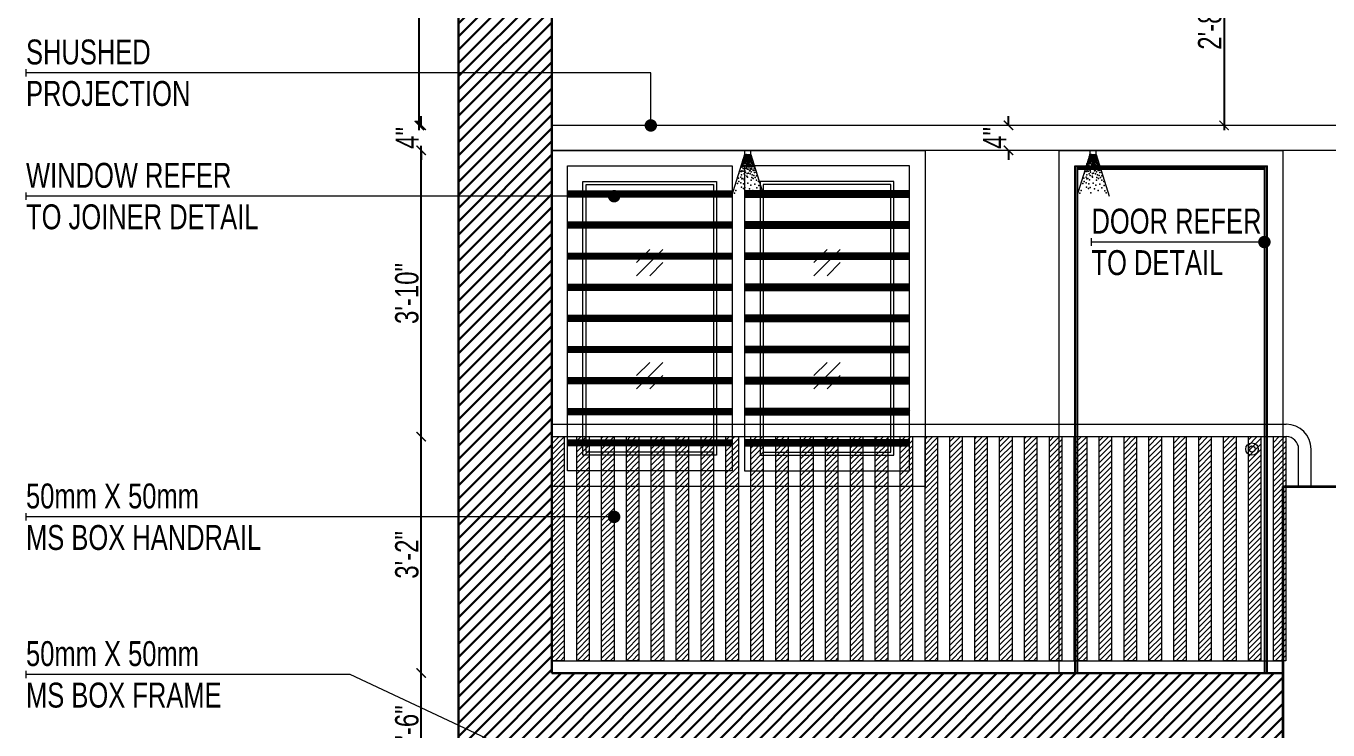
# Model space of a CAD drawing. Header units: inches. Extents: x 3365147 to 3374664, y 1380917 to 1384908.
# Drawn here: x 3370446.6 to 3370655.9, y 1381921.4 to 1382034.5 of the extents above; entities that cross this region are included whole.
import ezdxf

# ---------------------------------------------------------------- set-up
doc = ezdxf.new("R2010")
doc.units = ezdxf.units.IN
doc.header["$LTSCALE"] = 18
doc.header["$MEASUREMENT"] = 0
doc.header["$PDSIZE"] = -1
doc.linetypes.add('CONTINOUS', pattern=[0])
doc.linetypes.add('HIDDEN', pattern=[0.375, 0.25, -0.125])
for name, color, linetype, lineweight in [('DOORS-00_BC', 30, 'Continuous', 18), ('DOORS-SHUTTER_BC', 40, 'Continuous', 9), ('DOORS-THIN_BC', 252, 'Continuous', 5), ('ELECTRICAL-CEILING-POINTS-00_BC', 230, 'Continuous', 20), ('ELECTRICAL-CEILING-POINTS-01_BC', 146, 'Continuous', 9), ('ELECTRICAL-CEILING-POINTS-02_BC', 231, 'Continuous', 5), ('ELEVATION-02_BC', 5, 'Continuous', 35), ('ELEVATION-03_BC', 7, 'Continuous', 30), ('GLASS-00_BC', 140, 'Continuous', 18), ('GRILL-00_BC', 150, 'CONTINOUS', 18), ('GRILL-HATCH_BC', 252, 'CONTINOUS', 5), ('LEVEL-00 DIM_BC', 3, 'Continuous', 9), ('STEPS-HANDRAIL-00_BC', 3, 'Continuous', 18), ('SUNSHADE_BC', 1, 'HIDDEN', 20), ('TEXT-02 _BC', 3, 'CONTINOUS', 18), ('TEXT-02_ARROW_BC', 4, 'Continuous', 13), ('WINDOWS-00_BC', 30, 'Continuous', 18), ('WINDOWS-SHUTTER_BC', 40, 'Continuous', 9)]:
    doc.layers.add(name, color=color, linetype=linetype, lineweight=lineweight)
doc.styles.add('BC_ROOM _DIM', font='swisscl.ttf')
doc.styles.add('DIM_BC', font='swisscl.ttf')
doc.styles.add('WD Room text', font='swisscl.ttf')
doc.dimstyles.new('BC-RD1', dxfattribs={"dimtxt": 5, "dimasz": 2, "dimexe": 4.5, "dimexo": 0, "dimgap": 0.5, "dimtad": 1, "dimzin": 3, "dimdsep": 46, "dimlunit": 4, "dimtxsty": 'BC_ROOM _DIM', "dimblk": 'ARCHTICK', "dimcen": 0, "dimdle": 1, "dimse1": 1, "dimse2": 1, "dimclrd": 252, "dimclre": 4, "dimclrt": 256, "dimadec": 0, "dimazin": 0, "dimtfac": 0.5, "dimtix": 1, "dimtofl": 0, "dimtmove": 2, "dimatfit": 3, "dimfxl": 0, "dimfrac": 1, "dimtolj": 1, "dimtzin": 1, "dimarcsym": 0})
doc.dimstyles.new('DIM_BC', dxfattribs={"dimtxt": 4, "dimasz": 2, "dimexe": 4.5, "dimexo": 0, "dimgap": 1, "dimtad": 1, "dimdec": 4, "dimzin": 3, "dimdsep": 46, "dimlunit": 4, "dimtxsty": 'DIM_BC', "dimblk": 'ARCHTICK', "dimcen": 0.0625, "dimdle": 0.25, "dimse1": 1, "dimse2": 1, "dimclrd": 7, "dimclre": 4, "dimclrt": 256, "dimadec": 0, "dimazin": 0, "dimtfac": 0.5, "dimtdec": 4, "dimtix": 1, "dimtofl": 0, "dimtmove": 2, "dimatfit": 2, "dimfxl": 0, "dimfrac": 1, "dimtolj": 1, "dimtzin": 1, "dimlwd": -1, "dimarcsym": 0})
pattern_1 = [(45, (0, 0), (-0.44194173824, 0.44194173824), [])]
pattern_2 = [(315, (-2183.76069, 734.24764), (0.0883883476483, 0.0883883476483), [])]
pattern_3 = [(315, (-2183.76069, 739.24764), (0.0883883476483, 0.0883883476483), [])]
pattern_4 = [(315, (-2183.76069, 744.24764), (0.0883883476483, 0.0883883476483), [])]
pattern_5 = [(315, (-2183.76069, 749.24764), (0.0883883476483, 0.0883883476483), [])]
pattern_6 = [(315, (-2183.76069, 754.24764), (0.0883883476483, 0.0883883476483), [])]
pattern_7 = [(315, (-2183.76069, 759.24764), (0.0883883476483, 0.0883883476483), [])]
pattern_8 = [(315, (-2183.76069, 764.24764), (0.0883883476483, 0.0883883476483), [])]
pattern_9 = [(315, (-2183.76069, 769.24764), (0.0883883476483, 0.0883883476483), [])]
pattern_10 = [(315, (-2183.76069, 774.24764), (0.0883883476483, 0.0883883476483), [])]

# ---------------------------------------------------------------- blocks, each defined once
blk = doc.blocks.new('EC-MIRCHI LIGHT ELEVATION_BC')
for p, q in [((-2, -1.33), (-2, 0)), ((-2, 0), (2, 0)), ((2, 0), (2, -1.33)), ((2, -1.33), (-2, -1.33))]:
    blk.add_line(p, q)
at = {"layer": 'ELECTRICAL-CEILING-POINTS-01_BC'}
for p in [(-3.42, -3.86), (-3.34, -3.71), (-3.01, -3.19), (-2.91, -3.75), (-2.8, -3.03), (-2.68, -3.86), (-2.55, -2.83), (-2.51, -2.47), (-2.48, -4.1), (-2.44, -2.11), (-2.37, -2.02), (-2.27, -2.72), (-2.27, -3.52), (-2.26, -2.17), (-2.21, -1.72), (-2.21, -2.42), (-2.21, -3.08), (-2.19, -1.97), (-2.17, -1.63), (-2.17, -4), (-2.15, -1.88), (-2.15, -3.46), (-2.12, -1.92), (-2.12, -2.47), (-2.08, -1.81), (-2.03, -1.65), (-1.99, -1.43), (-1.99, -1.52), (-1.96, -1.7), (-1.95, -1.44), (-1.93, -2.31), (-1.92, -1.7), (-1.87, -2.6), (-1.81, -2.04), (-1.76, -1.41), (-1.74, -1.59), (-1.72, -2.17), (-1.66, -1.44), (-1.66, -3.73), (-1.65, -1.54), (-1.58, -1.74), (-1.56, -2.74), (-1.53, -1.61), (-1.53, -2.99), (-1.53, -3.08), (-1.51, -1.41), (-1.51, -1.45), (-1.51, -2.11), (-1.49, -1.7), (-1.49, -2.58), (-1.47, -1.68), (-1.46, -2.98), (-1.46, -3.19), (-1.44, -1.52), (-1.44, -1.7), (-1.44, -1.74), (-1.44, -1.86), (-1.42, -1.83), (-1.4, -1.41), (-1.4, -1.63), (-1.4, -2.71), (-1.33, -2.18), (-1.33, -3.66), (-1.31, -1.43), (-1.31, -1.7), (-1.31, -3.62), (-1.26, -2.47), (-1.24, -1.97), (-1.22, -1.41), (-1.22, -1.56), (-1.1, -1.56), (-1.08, -1.45), (-1.08, -1.59), (-1.06, -1.97), (-1.04, -1.52), (-1.04, -1.77), (-1.01, -1.97), (-0.99, -4.06), (-0.95, -1.47), (-0.92, -3.41), (-0.88, -1.41), (-0.86, -1.63), (-0.86, -1.72), (-0.86, -1.91), (-0.83, -1.41), (-0.81, -1.95), (-0.79, -1.56), (-0.79, -2.22), (-0.79, -3.12), (-0.79, -4.06), (-0.77, -1.45), (-0.74, -1.86), (-0.72, -1.41), (-0.72, -2.45), (-0.65, -1.5), (-0.63, -1.5), (-0.63, -2.71), (-0.63, -3.73), (-0.59, -1.71), (-0.59, -2.72), (-0.58, -1.63), (-0.58, -3.17), (-0.56, -3.91), (-0.54, -1.45), (-0.52, -1.97), (-0.47, -1.45), (-0.45, -1.63), (-0.45, -1.68), (-0.45, -2.56), (-0.43, -1.5), (-0.43, -2.38), (-0.38, -1.41), (-0.38, -2.65), (-0.38, -3.12), (-0.34, -1.59), (-0.34, -1.79), (-0.29, -1.5), (-0.27, -1.45), (-0.25, -1.63), (-0.25, -1.9), (-0.23, -2.13), (-0.22, -1.7), (-0.2, -1.74), (-0.18, -2.11), (-0.15, -3.66), (-0.13, -1.7), (-0.11, -1.43), (-0.11, -1.56), (-0.05, -2.38), (-0.04, -1.63), (-0.04, -1.88), (-0.02, -1.45), (0, -1.83), (0.02, -2.78), (0.03, -3.1), (0.05, -3.14), (0.07, -1.59), (0.09, -3.39), (0.12, -1.54), (0.12, -1.68), (0.12, -2.49), (0.16, -1.45), (0.16, -1.63), (0.16, -2.65), (0.16, -3.66), (0.16, -3.99), (0.18, -2.2), (0.21, -1.52), (0.21, -2.11), (0.25, -1.61), (0.25, -3.48), (0.34, -1.63), (0.36, -2.31), (0.39, -1.99), (0.39, -2.96), (0.41, -1.41), (0.41, -1.56), (0.41, -1.7), (0.43, -1.84), (0.43, -2.38), (0.43, -3.32), (0.46, -1.45), (0.49, -2.11), (0.55, -1.65), (0.55, -2.47), (0.56, -3.59), (0.59, -1.41), (0.59, -1.72), (0.61, -1.52), (0.66, -1.47), (0.7, -1.52), (0.77, -1.41), (0.77, -1.54), (0.77, -1.83), (0.77, -1.92), (0.77, -2.11), (0.79, -3.19), (0.82, -1.41), (0.84, -1.63), (0.84, -1.9), (0.84, -3.66), (0.91, -2.47), (0.95, -1.52), (0.95, -1.54), (0.95, -1.99), (0.97, -3.52), (1, -1.68), (1.03, -2.31), (1.03, -2.45), (1.03, -3.12), (1.04, -2.2), (1.07, -1.38), (1.07, -3.03), (1.09, -2.58), (1.11, -1.52), (1.13, -1.65), (1.13, -3.46), (1.18, -2.29), (1.2, -1.47), (1.22, -1.56), (1.25, -1.41), (1.3, -1.84), (1.31, -1.5), (1.34, -1.45), (1.34, -1.74), (1.36, -1.95), (1.36, -2.4), (1.37, -2.11), (1.38, -2.53), (1.38, -3.75), (1.47, -1.41), (1.47, -1.59), (1.47, -2.17), (1.5, -1.77), (1.5, -1.88), (1.52, -1.41), (1.54, -2.74), (1.56, -1.41), (1.57, -2.31), (1.59, -2.13), (1.59, -3.39), (1.61, -1.47), (1.63, -1.65), (1.65, -1.52), (1.68, -2.71), (1.72, -1.99), (1.78, -3.19), (1.81, -1.43), (1.86, -1.7), (1.86, -2.58), (1.9, -1.56), (1.9, -2.69), (1.9, -3.12), (1.91, -2.38), (1.91, -3.32), (1.91, -3.99), (1.93, -1.36), (1.93, -1.97), (1.95, -1.65), (1.95, -2.33), (1.98, -2.45), (1.98, -3.32), (2.02, -4.18), (2.13, -2.49), (2.2, -1.99), (2.22, -3.12), (2.26, -3.48), (2.31, -3.79), (2.33, -3.08), (2.35, -2.13), (2.38, -3.12), (2.42, -4.14), (2.54, -2.4), (2.69, -2.96), (2.74, -2.65), (2.78, -3.64), (3.12, -3.21), (3.12, -3.99), (3.26, -3.66), (3.28, -3.96), (-5.64, -8.24), (-5.51, -7.02), (-4.46, -6.35), (-4.38, -7.11), (-4.16, -5.75), (-4.13, -5.15), (-3.93, -8.08), (-3.69, -6.35), (-3.64, -4.27), (-3.42, -6.49), (-3.28, -4.8), (-3.25, -4.54), (-3.09, -4.52), (-3.05, -5.24), (-2.88, -7.83), (-2.74, -4.26), (-2.74, -6.01), (-2.55, -4.93), (-2.34, -5.75), (-2.24, -6.91), (-2.07, -5.21), (-1.8, -4.53), (-1.73, -4.8), (-1.6, -6.35), (-1.58, -5.9), (-1.58, -7.51), (-1.53, -4.5), (-1.33, -5.27), (-1.22, -5.09), (-1.22, -5.27), (-1.06, -6.55), (-0.92, -5.07), (-0.92, -5.34), (-0.74, -4.45), (-0.58, -4.72), (-0.52, -5.27), (-0.43, -7.34), (-0.25, -6.08), (-0.18, -5.14), (0.09, -6.08), (0.14, -4.39), (0.18, -4.63), (0.22, -5.21), (0.36, -7.41), (0.55, -8.31), (0.7, -5.54), (0.7, -5.88), (0.75, -5.72), (1.03, -4.47), (1.04, -4.95), (1.31, -4.23), (1.52, -6.98), (1.71, -5.14), (1.84, -5.81), (1.84, -6.49), (1.88, -8.1), (1.98, -5.07), (2.31, -4.33), (2.33, -5.02), (2.38, -7.5), (2.58, -5.07), (2.72, -5.88), (2.81, -4.39), (2.87, -6.68), (2.99, -5.88), (3.19, -4.81), (3.33, -4.47), (3.39, -5.34), (3.73, -6.62), (3.85, -4.29), (3.93, -4.67), (3.93, -5.27), (3.93, -7.83), (4, -6.82), (4.1, -4.84), (4.2, -6.69), (4.3, -5.36), (4.88, -6.76), (5.69, -7.43), (-7.13, -11.33), (-6.93, -10.05), (-5.78, -12.07), (-5.71, -9.58), (-4.83, -8.71), (-4.5, -10.86), (-3.57, -9.01), (-2.53, -8.69), (-2.2, -9.58), (-1.93, -11.2), (-1.06, -12.34), (-0.05, -10.59), (0.22, -8.57), (1.78, -11.94), (2.24, -9.5), (2.72, -10.79), (2.79, -12.28), (3.19, -9.04), (3.87, -9.11), (4.07, -11.8), (4.41, -8.58), (4.47, -10.46), (5.62, -9.99), (5.89, -8.91), (6.5, -10.66), (-8.48, -13.69), (-7.6, -13.02), (-3.35, -12.95), (1.44, -13.62), (7.64, -12.88), (8.52, -13.76)]:
    blk.add_point(p, dxfattribs=at)
at = {"layer": 'ELECTRICAL-CEILING-POINTS-02_BC'}
for p, q in [((-2, -1.33), (-10.35, -14.7)), ((2, -1.33), (10.35, -14.7))]:
    blk.add_line(p, q, dxfattribs=at)
blk = doc.blocks.new('ARCHTICK')
at = {"color": 0, "const_width": 0.15}
blk.add_lwpolyline([(-0.5, -0.5), (0.5, 0.5)], dxfattribs=at)
blk = doc.blocks.new('*D1821')
at = {"layer": 'Defpoints', "color": 0, "transparency": 16777216}
for p in [(3370510.08, 1381930.55), (3370583.98, 1381930.55), (3370516.08, 1381912.55)]:
    blk.add_point(p, dxfattribs=at)
at = {"layer": 'LEVEL-00 DIM_BC', "color": 252, "lineweight": -2, "transparency": 16777216}
blk.add_line((3370510.08, 1381911.8), (3370510.08, 1381931.3), dxfattribs=at)
at = {"layer": 'LEVEL-00 DIM_BC', "color": 252, "lineweight": -2, "transparency": 16777216, "xscale": 1.5, "yscale": 1.5, "zscale": 1.5}
for p, rotation in [((3370510.08, 1381930.55), 90), ((3370510.08, 1381912.55), 270)]:
    blk.add_blockref('ARCHTICK', p, dxfattribs=dict(at, rotation=rotation))
at = {"layer": 'LEVEL-00 DIM_BC', "transparency": 16777216, "insert": (3370507.79, 1381921.55), "char_height": 3.75, "attachment_point": 5, "rotation": 90, "style": 'BC_ROOM _DIM'}
blk.add_mtext('\\A1;1\'-6"', dxfattribs=at)
blk = doc.blocks.new('_ArchTick')
at = {"color": 0, "linetype": 'ByBlock', "const_width": 0.15}
blk.add_lwpolyline([(-0.5, -0.5), (0.5, 0.5)], dxfattribs=at)
blk = doc.blocks.new('*D1822')
at = {"layer": 'Defpoints', "color": 0, "transparency": 16777216}
for p in [(3370510.08, 1381968.55), (3370596.08, 1381968.55), (3370583.98, 1381930.55)]:
    blk.add_point(p, dxfattribs=at)
at = {"layer": 'LEVEL-00 DIM_BC', "color": 252, "lineweight": -2, "transparency": 16777216}
blk.add_line((3370510.08, 1381929.8), (3370510.08, 1381969.3), dxfattribs=at)
at = {"layer": 'LEVEL-00 DIM_BC', "color": 252, "lineweight": -2, "transparency": 16777216, "xscale": 1.5, "yscale": 1.5, "zscale": 1.5}
for p, rotation in [((3370510.08, 1381968.55), 90), ((3370510.08, 1381930.55), 270)]:
    blk.add_blockref('ARCHTICK', p, dxfattribs=dict(at, rotation=rotation))
at = {"layer": 'LEVEL-00 DIM_BC', "transparency": 16777216, "insert": (3370507.79, 1381949.55), "char_height": 3.75, "attachment_point": 5, "rotation": 90, "style": 'BC_ROOM _DIM'}
blk.add_mtext('\\A1;3\'-2"', dxfattribs=at)
blk = doc.blocks.new('*D1823')
at = {"layer": 'Defpoints', "color": 0, "transparency": 16777216}
for p in [(3370510.08, 1382014.55), (3370599.32, 1382014.55), (3370596.08, 1381968.55)]:
    blk.add_point(p, dxfattribs=at)
at = {"layer": 'LEVEL-00 DIM_BC', "color": 252, "lineweight": -2, "transparency": 16777216}
blk.add_line((3370510.08, 1381967.8), (3370510.08, 1382015.3), dxfattribs=at)
at = {"layer": 'LEVEL-00 DIM_BC', "color": 252, "lineweight": -2, "transparency": 16777216, "xscale": 1.5, "yscale": 1.5, "zscale": 1.5}
for p, rotation in [((3370510.08, 1382014.55), 90), ((3370510.08, 1381968.55), 270)]:
    blk.add_blockref('ARCHTICK', p, dxfattribs=dict(at, rotation=rotation))
at = {"layer": 'LEVEL-00 DIM_BC', "transparency": 16777216, "insert": (3370507.79, 1381991.55), "char_height": 3.75, "attachment_point": 5, "rotation": 90, "style": 'BC_ROOM _DIM'}
blk.add_mtext('\\A1;3\'-10"', dxfattribs=at)
blk = doc.blocks.new('*D1824')
at = {"layer": 'Defpoints', "color": 0, "transparency": 16777216}
for p in [(3370510.08, 1382018.55), (3370602.55, 1382018.55), (3370599.32, 1382014.55)]:
    blk.add_point(p, dxfattribs=at)
at = {"layer": 'LEVEL-00 DIM_BC', "color": 252, "lineweight": -2, "transparency": 16777216}
for p, q in [((3370510.08, 1382018.55), (3370510.08, 1382020.05)), ((3370510.08, 1382014.55), (3370510.08, 1382013.05))]:
    blk.add_line(p, q, dxfattribs=at)
at = {"layer": 'LEVEL-00 DIM_BC', "color": 252, "lineweight": -2, "transparency": 16777216, "xscale": 1.5, "yscale": 1.5, "zscale": 1.5}
for p, rotation in [((3370510.08, 1382018.55), 270), ((3370510.08, 1382014.55), 90)]:
    blk.add_blockref('ARCHTICK', p, dxfattribs=dict(at, rotation=rotation))
at = {"layer": 'LEVEL-00 DIM_BC', "transparency": 16777216, "insert": (3370507.83, 1382016.55), "char_height": 3.75, "attachment_point": 5, "rotation": 90, "style": 'BC_ROOM _DIM'}
blk.add_mtext('\\A1;4"', dxfattribs=at)
blk = doc.blocks.new('*D1825')
at = {"layer": 'Defpoints', "color": 0, "transparency": 16777216}
for p in [(3370509.78, 1382068.55), (3370593.2, 1382068.55), (3370602.55, 1382018.55)]:
    blk.add_point(p, dxfattribs=at)
at = {"layer": 'LEVEL-00 DIM_BC', "color": 252, "lineweight": -2, "transparency": 16777216}
blk.add_line((3370509.78, 1382017.8), (3370509.78, 1382069.3), dxfattribs=at)
at = {"layer": 'LEVEL-00 DIM_BC', "color": 252, "lineweight": -2, "transparency": 16777216, "xscale": 1.5, "yscale": 1.5, "zscale": 1.5}
for p, rotation in [((3370509.78, 1382068.55), 90), ((3370509.78, 1382018.55), 270)]:
    blk.add_blockref('ARCHTICK', p, dxfattribs=dict(at, rotation=rotation))
at = {"layer": 'LEVEL-00 DIM_BC', "transparency": 16777216, "insert": (3370507.53, 1382043.55), "char_height": 3.75, "attachment_point": 5, "rotation": 90, "style": 'BC_ROOM _DIM'}
blk.add_mtext('\\A1;4\'-2"', dxfattribs=at)
blk = doc.blocks.new('*D1831')
at = {"layer": 'Defpoints', "color": 0, "transparency": 16777216}
for p in [(3370648.09, 1382050.55), (3370639.17, 1382018.55), (3370648.09, 1382018.55)]:
    blk.add_point(p, dxfattribs=at)
at = {"layer": 'LEVEL-00 DIM_BC', "color": 252, "lineweight": -2, "transparency": 16777216}
blk.add_line((3370639.17, 1382051.3), (3370639.17, 1382017.8), dxfattribs=at)
at = {"layer": 'LEVEL-00 DIM_BC', "color": 252, "lineweight": -2, "transparency": 16777216, "xscale": 1.5, "yscale": 1.5, "zscale": 1.5}
for p, rotation in [((3370639.17, 1382050.55), 90), ((3370639.17, 1382018.55), 270)]:
    blk.add_blockref('ARCHTICK', p, dxfattribs=dict(at, rotation=rotation))
at = {"layer": 'LEVEL-00 DIM_BC', "transparency": 16777216, "insert": (3370636.88, 1382034.55), "char_height": 3.75, "attachment_point": 5, "rotation": 90, "style": 'BC_ROOM _DIM'}
blk.add_mtext('\\A1;2\'-8"', dxfattribs=at)
blk = doc.blocks.new('*D1834')
at = {"layer": 'Defpoints', "color": 0, "transparency": 16777216}
for p in [(3370610.08, 1382018.55), (3370604.51, 1382014.55), (3370610.08, 1382014.55)]:
    blk.add_point(p, dxfattribs=at)
at = {"layer": 'LEVEL-00 DIM_BC', "color": 252, "lineweight": -2, "transparency": 16777216}
for p, q in [((3370604.51, 1382018.55), (3370604.51, 1382020.05)), ((3370604.51, 1382014.55), (3370604.51, 1382013.05))]:
    blk.add_line(p, q, dxfattribs=at)
at = {"layer": 'LEVEL-00 DIM_BC', "color": 252, "lineweight": -2, "transparency": 16777216, "xscale": 1.5, "yscale": 1.5, "zscale": 1.5}
for p, rotation in [((3370604.51, 1382018.55), 270), ((3370604.51, 1382014.55), 90)]:
    blk.add_blockref('ARCHTICK', p, dxfattribs=dict(at, rotation=rotation))
at = {"layer": 'LEVEL-00 DIM_BC', "transparency": 16777216, "insert": (3370602.26, 1382016.55), "char_height": 3.75, "attachment_point": 5, "rotation": 90, "style": 'BC_ROOM _DIM'}
blk.add_mtext('\\A1;4"', dxfattribs=at)

msp = doc.modelspace()

# ---------------------------------------------------------------- hatches: boundary and pattern name
at = {"layer": 'ELEVATION-03_BC', "true_color": 0x5e67af, "transparency": 33554687}
h = msp.add_hatch(dxfattribs=at)
h.set_pattern_fill('ANSI31', color=165, scale=12)
h.set_pattern_definition([(45, (0, 0), (-1.0606601718, 1.0606601718), [])])
h.paths.add_polyline_path([(3370648.64792, 1381930.55187), (3370531.08347, 1381930.55187), (3370531.08347, 1381960.55187), (3370531.08347, 1381960.55187), (3370531.08347, 1382014.55187), (3370531.08347, 1382104.55187), (3370516.08347, 1382104.55187), (3370516.08347, 1382056.55187), (3370516.08347, 1382056.55187), (3370516.08347, 1381912.55187), (3370648.64792, 1381912.55187)])
at = {"layer": 'GRILL-HATCH_BC', "transparency": 33554687}
h = msp.add_hatch(dxfattribs=at)
h.set_pattern_fill('ANSI31', color=256, angle=-90)
h.set_pattern_definition(pattern_10)
h.paths.add_polyline_path([(3370533.58347, 1382008.05187), (3370533.58347, 1382007.05187), (3370560.08347, 1382007.05187), (3370560.08347, 1382008.05187)])
h = msp.add_hatch(dxfattribs=at)
h.set_pattern_fill('ANSI31', color=256, angle=-90)
h.set_pattern_definition(pattern_10)
h.paths.add_polyline_path([(3370588.58347, 1382008.05187), (3370588.58347, 1382007.05187), (3370562.08347, 1382007.05187), (3370562.08347, 1382008.05187)])
h = msp.add_hatch(dxfattribs=at)
h.set_pattern_fill('ANSI31', color=256, angle=-90)
h.set_pattern_definition(pattern_9)
h.paths.add_polyline_path([(3370533.58347, 1382003.05187), (3370533.58347, 1382002.05187), (3370560.08347, 1382002.05187), (3370560.08347, 1382003.05187)])
h = msp.add_hatch(dxfattribs=at)
h.set_pattern_fill('ANSI31', color=256, angle=-90)
h.set_pattern_definition(pattern_9)
h.paths.add_polyline_path([(3370588.58347, 1382003.05187), (3370588.58347, 1382002.05187), (3370562.08347, 1382002.05187), (3370562.08347, 1382003.05187)])
h = msp.add_hatch(dxfattribs=at)
h.set_pattern_fill('ANSI31', color=256, angle=-90)
h.set_pattern_definition(pattern_8)
h.paths.add_polyline_path([(3370533.58347, 1381998.05187), (3370533.58347, 1381997.05187), (3370560.08347, 1381997.05187), (3370560.08347, 1381998.05187)])
h = msp.add_hatch(dxfattribs=at)
h.set_pattern_fill('ANSI31', color=256, angle=-90)
h.set_pattern_definition(pattern_8)
h.paths.add_polyline_path([(3370588.58347, 1381998.05187), (3370588.58347, 1381997.05187), (3370562.08347, 1381997.05187), (3370562.08347, 1381998.05187)])
h = msp.add_hatch(dxfattribs=at)
h.set_pattern_fill('ANSI31', color=256, angle=-90)
h.set_pattern_definition(pattern_7)
h.paths.add_polyline_path([(3370533.58347, 1381993.05187), (3370533.58347, 1381992.05187), (3370560.08347, 1381992.05187), (3370560.08347, 1381993.05187)])
h = msp.add_hatch(dxfattribs=at)
h.set_pattern_fill('ANSI31', color=256, angle=-90)
h.set_pattern_definition(pattern_7)
h.paths.add_polyline_path([(3370588.58347, 1381993.05187), (3370588.58347, 1381992.05187), (3370562.08347, 1381992.05187), (3370562.08347, 1381993.05187)])
h = msp.add_hatch(dxfattribs=at)
h.set_pattern_fill('ANSI31', color=256, angle=-90)
h.set_pattern_definition(pattern_6)
h.paths.add_polyline_path([(3370533.58347, 1381988.05187), (3370533.58347, 1381987.05187), (3370560.08347, 1381987.05187), (3370560.08347, 1381988.05187)])
h = msp.add_hatch(dxfattribs=at)
h.set_pattern_fill('ANSI31', color=256, angle=-90)
h.set_pattern_definition(pattern_6)
h.paths.add_polyline_path([(3370588.58347, 1381988.05187), (3370588.58347, 1381987.05187), (3370562.08347, 1381987.05187), (3370562.08347, 1381988.05187)])
h = msp.add_hatch(dxfattribs=at)
h.set_pattern_fill('ANSI31', color=256, angle=-90)
h.set_pattern_definition(pattern_5)
h.paths.add_polyline_path([(3370533.58347, 1381983.05187), (3370533.58347, 1381982.05187), (3370560.08347, 1381982.05187), (3370560.08347, 1381983.05187)])
h = msp.add_hatch(dxfattribs=at)
h.set_pattern_fill('ANSI31', color=256, angle=-90)
h.set_pattern_definition(pattern_5)
h.paths.add_polyline_path([(3370588.58347, 1381983.05187), (3370588.58347, 1381982.05187), (3370562.08347, 1381982.05187), (3370562.08347, 1381983.05187)])
h = msp.add_hatch(dxfattribs=at)
h.set_pattern_fill('ANSI31', color=256, angle=-90)
h.set_pattern_definition(pattern_4)
h.paths.add_polyline_path([(3370533.58347, 1381978.05187), (3370533.58347, 1381977.05187), (3370560.08347, 1381977.05187), (3370560.08347, 1381978.05187)])
h = msp.add_hatch(dxfattribs=at)
h.set_pattern_fill('ANSI31', color=256, angle=-90)
h.set_pattern_definition(pattern_4)
h.paths.add_polyline_path([(3370588.58347, 1381978.05187), (3370588.58347, 1381977.05187), (3370562.08347, 1381977.05187), (3370562.08347, 1381978.05187)])
h = msp.add_hatch(dxfattribs=at)
h.set_pattern_fill('ANSI31', color=256, angle=-90)
h.set_pattern_definition(pattern_3)
h.paths.add_polyline_path([(3370533.58347, 1381973.05187), (3370533.58347, 1381972.05187), (3370560.08347, 1381972.05187), (3370560.08347, 1381973.05187)])
h = msp.add_hatch(dxfattribs=at)
h.set_pattern_fill('ANSI31', color=256, angle=-90)
h.set_pattern_definition(pattern_3)
h.paths.add_polyline_path([(3370588.58347, 1381973.05187), (3370588.58347, 1381972.05187), (3370562.08347, 1381972.05187), (3370562.08347, 1381973.05187)])
h = msp.add_hatch(dxfattribs=at)
h.set_pattern_fill('ANSI31', color=256, angle=-90)
h.set_pattern_definition(pattern_2)
h.paths.add_polyline_path([(3370533.58347, 1381968.05187), (3370533.58347, 1381967.05187), (3370560.08347, 1381967.05187), (3370560.08347, 1381968.05187)])
h = msp.add_hatch(dxfattribs=at)
h.set_pattern_fill('ANSI31', color=256, angle=-90)
h.set_pattern_definition(pattern_2)
h.paths.add_polyline_path([(3370588.58347, 1381968.05187), (3370588.58347, 1381967.05187), (3370562.08347, 1381967.05187), (3370562.08347, 1381968.05187)])
at = {"layer": 'STEPS-HANDRAIL-00_BC'}
h = msp.add_hatch(dxfattribs=at)
h.set_pattern_fill('ANSI31', color=256, scale=5)
h.set_pattern_definition(pattern_1)
h.paths.add_polyline_path([(3370533.08347, 1381968.55187), (3370531.08347, 1381968.55187), (3370531.08347, 1381932.55187), (3370533.08347, 1381932.55187)])
h = msp.add_hatch(dxfattribs=at)
h.set_pattern_fill('ANSI31', color=256, scale=5)
h.set_pattern_definition(pattern_1)
h.paths.add_polyline_path([(3370537.08347, 1381968.55187), (3370535.08347, 1381968.55187), (3370535.08347, 1381932.55187), (3370537.08347, 1381932.55187)])
h = msp.add_hatch(dxfattribs=at)
h.set_pattern_fill('ANSI31', color=256, scale=5)
h.set_pattern_definition(pattern_1)
h.paths.add_polyline_path([(3370541.08347, 1381968.55187), (3370539.08347, 1381968.55187), (3370539.08347, 1381932.55187), (3370541.08347, 1381932.55187)])
h = msp.add_hatch(dxfattribs=at)
h.set_pattern_fill('ANSI31', color=256, scale=5)
h.set_pattern_definition(pattern_1)
h.paths.add_polyline_path([(3370545.08347, 1381968.55187), (3370543.08347, 1381968.55187), (3370543.08347, 1381932.55187), (3370545.08347, 1381932.55187)])
h = msp.add_hatch(dxfattribs=at)
h.set_pattern_fill('ANSI31', color=256, scale=5)
h.set_pattern_definition(pattern_1)
h.paths.add_polyline_path([(3370549.08347, 1381968.55187), (3370547.08347, 1381968.55187), (3370547.08347, 1381932.55187), (3370549.08347, 1381932.55187)])
h = msp.add_hatch(dxfattribs=at)
h.set_pattern_fill('ANSI31', color=256, scale=5)
h.set_pattern_definition(pattern_1)
h.paths.add_polyline_path([(3370553.08347, 1381968.55187), (3370551.08347, 1381968.55187), (3370551.08347, 1381932.55187), (3370553.08347, 1381932.55187)])
h = msp.add_hatch(dxfattribs=at)
h.set_pattern_fill('ANSI31', color=256, scale=5)
h.set_pattern_definition(pattern_1)
h.paths.add_polyline_path([(3370557.08347, 1381968.55187), (3370555.08347, 1381968.55187), (3370555.08347, 1381932.55187), (3370557.08347, 1381932.55187)])
h = msp.add_hatch(dxfattribs=at)
h.set_pattern_fill('ANSI31', color=256, scale=5)
h.set_pattern_definition(pattern_1)
h.paths.add_polyline_path([(3370561.08347, 1381968.55187), (3370559.08347, 1381968.55187), (3370559.08347, 1381932.55187), (3370561.08347, 1381932.55187)])
h = msp.add_hatch(dxfattribs=at)
h.set_pattern_fill('ANSI31', color=256, scale=5)
h.set_pattern_definition(pattern_1)
h.paths.add_polyline_path([(3370565.08347, 1381968.55187), (3370563.08347, 1381968.55187), (3370563.08347, 1381932.55187), (3370565.08347, 1381932.55187)])
h = msp.add_hatch(dxfattribs=at)
h.set_pattern_fill('ANSI31', color=256, scale=5)
h.set_pattern_definition(pattern_1)
h.paths.add_polyline_path([(3370569.08347, 1381968.55187), (3370567.08347, 1381968.55187), (3370567.08347, 1381932.55187), (3370569.08347, 1381932.55187)])
h = msp.add_hatch(dxfattribs=at)
h.set_pattern_fill('ANSI31', color=256, scale=5)
h.set_pattern_definition(pattern_1)
h.paths.add_polyline_path([(3370573.08347, 1381968.55187), (3370571.08347, 1381968.55187), (3370571.08347, 1381932.55187), (3370573.08347, 1381932.55187)])
h = msp.add_hatch(dxfattribs=at)
h.set_pattern_fill('ANSI31', color=256, scale=5)
h.set_pattern_definition(pattern_1)
h.paths.add_polyline_path([(3370577.08347, 1381968.55187), (3370575.08347, 1381968.55187), (3370575.08347, 1381932.55187), (3370577.08347, 1381932.55187)])
h = msp.add_hatch(dxfattribs=at)
h.set_pattern_fill('ANSI31', color=256, scale=5)
h.set_pattern_definition(pattern_1)
h.paths.add_polyline_path([(3370581.08347, 1381968.55187), (3370579.08347, 1381968.55187), (3370579.08347, 1381932.55187), (3370581.08347, 1381932.55187)])
h = msp.add_hatch(dxfattribs=at)
h.set_pattern_fill('ANSI31', color=256, scale=5)
h.set_pattern_definition(pattern_1)
h.paths.add_polyline_path([(3370585.08347, 1381968.55187), (3370583.08347, 1381968.55187), (3370583.08347, 1381932.55187), (3370585.08347, 1381932.55187)])
h = msp.add_hatch(dxfattribs=at)
h.set_pattern_fill('ANSI31', color=256, scale=5)
h.set_pattern_definition(pattern_1)
h.paths.add_polyline_path([(3370589.08347, 1381968.55187), (3370587.08347, 1381968.55187), (3370587.08347, 1381932.55187), (3370589.08347, 1381932.55187)])
h = msp.add_hatch(dxfattribs=at)
h.set_pattern_fill('ANSI31', color=256, scale=5)
h.set_pattern_definition(pattern_1)
h.paths.add_polyline_path([(3370593.08347, 1381968.55187), (3370591.08347, 1381968.55187), (3370591.08347, 1381932.55187), (3370593.08347, 1381932.55187)])
h = msp.add_hatch(dxfattribs=at)
h.set_pattern_fill('ANSI31', color=256, scale=5)
h.set_pattern_definition(pattern_1)
h.paths.add_polyline_path([(3370597.08347, 1381968.55187), (3370595.08347, 1381968.55187), (3370595.08347, 1381932.55187), (3370597.08347, 1381932.55187)])
h = msp.add_hatch(dxfattribs=at)
h.set_pattern_fill('ANSI31', color=256, scale=5)
h.set_pattern_definition(pattern_1)
h.paths.add_polyline_path([(3370601.08347, 1381968.55187), (3370599.08347, 1381968.55187), (3370599.08347, 1381932.55187), (3370601.08347, 1381932.55187)])
h = msp.add_hatch(dxfattribs=at)
h.set_pattern_fill('ANSI31', color=256, scale=5)
h.set_pattern_definition(pattern_1)
h.paths.add_polyline_path([(3370605.08347, 1381968.55187), (3370603.08347, 1381968.55187), (3370603.08347, 1381932.55187), (3370605.08347, 1381932.55187)])
h = msp.add_hatch(dxfattribs=at)
h.set_pattern_fill('ANSI31', color=256, scale=5)
h.set_pattern_definition(pattern_1)
h.paths.add_polyline_path([(3370609.08347, 1381968.55187), (3370607.08347, 1381968.55187), (3370607.08347, 1381932.55187), (3370609.08347, 1381932.55187)])
h = msp.add_hatch(dxfattribs=at)
h.set_pattern_fill('ANSI31', color=256, scale=5)
h.set_pattern_definition(pattern_1)
h.paths.add_polyline_path([(3370613.08347, 1381968.55187), (3370611.08347, 1381968.55187), (3370611.08347, 1381932.55187), (3370613.08347, 1381932.55187)])
h = msp.add_hatch(dxfattribs=at)
h.set_pattern_fill('ANSI31', color=256, scale=5)
h.set_pattern_definition(pattern_1)
h.paths.add_polyline_path([(3370617.08347, 1381968.55187), (3370615.08347, 1381968.55187), (3370615.08347, 1381932.55187), (3370617.08347, 1381932.55187)])
h = msp.add_hatch(dxfattribs=at)
h.set_pattern_fill('ANSI31', color=256, scale=5)
h.set_pattern_definition(pattern_1)
h.paths.add_polyline_path([(3370621.08347, 1381968.55187), (3370619.08347, 1381968.55187), (3370619.08347, 1381932.55187), (3370621.08347, 1381932.55187)])
h = msp.add_hatch(dxfattribs=at)
h.set_pattern_fill('ANSI31', color=256, scale=5)
h.set_pattern_definition(pattern_1)
h.paths.add_polyline_path([(3370625.08347, 1381968.55187), (3370623.08347, 1381968.55187), (3370623.08347, 1381932.55187), (3370625.08347, 1381932.55187)])
h = msp.add_hatch(dxfattribs=at)
h.set_pattern_fill('ANSI31', color=256, scale=5)
h.set_pattern_definition(pattern_1)
h.paths.add_polyline_path([(3370629.08347, 1381968.55187), (3370627.08347, 1381968.55187), (3370627.08347, 1381932.55187), (3370629.08347, 1381932.55187)])
h = msp.add_hatch(dxfattribs=at)
h.set_pattern_fill('ANSI31', color=256, scale=5)
h.set_pattern_definition(pattern_1)
h.paths.add_polyline_path([(3370633.08347, 1381968.55187), (3370631.08347, 1381968.55187), (3370631.08347, 1381932.55187), (3370633.08347, 1381932.55187)])
h = msp.add_hatch(dxfattribs=at)
h.set_pattern_fill('ANSI31', color=256, scale=5)
h.set_pattern_definition(pattern_1)
h.paths.add_polyline_path([(3370637.08347, 1381968.55187), (3370635.08347, 1381968.55187), (3370635.08347, 1381932.55187), (3370637.08347, 1381932.55187)])
h = msp.add_hatch(dxfattribs=at)
h.set_pattern_fill('ANSI31', color=256, scale=5)
h.set_pattern_definition(pattern_1)
h.paths.add_polyline_path([(3370641.08347, 1381968.55187), (3370639.08347, 1381968.55187), (3370639.08347, 1381932.55187), (3370641.08347, 1381932.55187)])
h = msp.add_hatch(dxfattribs=at)
h.set_pattern_fill('ANSI31', color=256, scale=5)
h.set_pattern_definition(pattern_1)
h.paths.add_polyline_path([(3370645.08347, 1381968.55187), (3370643.08347, 1381968.55187), (3370643.08347, 1381932.55187), (3370645.08347, 1381932.55187)])
h = msp.add_hatch(dxfattribs=at)
h.set_pattern_fill('ANSI31', color=256, scale=5)
h.set_pattern_definition(pattern_1)
h.paths.add_polyline_path([(3370649.08347, 1381968.55187), (3370647.08347, 1381968.55187), (3370647.08347, 1381932.55187), (3370649.08347, 1381932.55187)])

# ---------------------------------------------------------------- linework, layer by layer
at = {"layer": 'DOORS-00_BC', "transparency": 33554687}
for p, q in [((3370612.64792, 1381930.55187), (3370612.64792, 1382014.55187)), ((3370612.64792, 1382014.55187), (3370648.64792, 1382014.55187)), ((3370615.14792, 1381930.55187), (3370615.14792, 1382012.05187)), ((3370615.14792, 1382012.05187), (3370646.14792, 1382012.05187)), ((3370646.14792, 1381930.55187), (3370646.14792, 1382012.05187))]:
    msp.add_line(p, q, dxfattribs=at)
at = {"layer": 'DOORS-SHUTTER_BC', "transparency": 33554687}
for p, q in [((3370615.64792, 1381930.55187), (3370615.64792, 1382011.55187)), ((3370615.64792, 1382011.55187), (3370645.64792, 1382011.55187)), ((3370645.64792, 1381930.55187), (3370645.64792, 1382011.55187))]:
    msp.add_line(p, q, dxfattribs=at)
for radius in [1, 0.5]:
    msp.add_circle((3370643.64792, 1381966.55187), radius, dxfattribs=at)
at = {"layer": 'DOORS-THIN_BC', "transparency": 33554687}
for p, q in [((3370615.27292, 1382011.92687), (3370646.02292, 1382011.92687)), ((3370615.27292, 1381930.55187), (3370615.27292, 1382011.92687)), ((3370615.52292, 1382011.67687), (3370645.77292, 1382011.67687)), ((3370615.52292, 1381930.55187), (3370615.52292, 1382011.67687)), ((3370645.77292, 1381930.55187), (3370645.77292, 1382011.67687)), ((3370646.02292, 1381930.55187), (3370646.02292, 1382011.92687))]:
    msp.add_line(p, q, dxfattribs=at)
at = {"layer": 'ELEVATION-02_BC', "transparency": 33554687}
for p, q in [((3370648.64792, 1381960.55187), (3370657.64792, 1381960.55187)), ((3370648.64792, 1381804.55187), (3370648.64792, 1381960.55187))]:
    msp.add_line(p, q, dxfattribs=at)
at = {"layer": 'ELEVATION-03_BC', "transparency": 33554687}
for q in [(3370531.08347, 1382104.55187), (3370648.64792, 1381930.55187)]:
    msp.add_line((3370531.08347, 1381930.55187), q, dxfattribs=at)
at = {"layer": 'ELEVATION-03_BC', "color": 165, "true_color": 0x5e67af, "transparency": 33554687}
msp.add_line((3370516.08347, 1382056.55187), (3370516.08347, 1381804.55187), dxfattribs=at)
at = {"layer": 'GLASS-00_BC', "transparency": 33554687}
for p, q in [((3370544.71215, 1381994.38582), (3370548.95479, 1381998.62846)), ((3370544.71215, 1381996.50714), (3370546.83347, 1381998.62846)), ((3370573.21215, 1381994.38582), (3370577.45479, 1381998.62846)), ((3370573.21215, 1381996.50714), (3370575.33347, 1381998.62846)), ((3370546.83347, 1381994.38582), (3370548.95479, 1381996.50714)), ((3370575.33347, 1381994.38582), (3370577.45479, 1381996.50714)), ((3370544.71215, 1381976.22632), (3370548.95479, 1381980.46896)), ((3370544.71215, 1381978.34764), (3370546.83347, 1381980.46896)), ((3370573.21215, 1381976.22632), (3370577.45479, 1381980.46896)), ((3370573.21215, 1381978.34764), (3370575.33347, 1381980.46896)), ((3370546.83347, 1381976.22632), (3370548.95479, 1381978.34764)), ((3370575.33347, 1381976.22632), (3370577.45479, 1381978.34764))]:
    msp.add_line(p, q, dxfattribs=at)
at = {"layer": 'GRILL-00_BC', "transparency": 33554687}
for points in [[(3370533.58347, 1382008.05187), (3370560.08347, 1382008.05187), (3370560.08347, 1382007.05187), (3370533.58347, 1382007.05187)], [(3370588.58347, 1382008.05187), (3370562.08347, 1382008.05187), (3370562.08347, 1382007.05187), (3370588.58347, 1382007.05187)], [(3370533.58347, 1382003.05187), (3370560.08347, 1382003.05187), (3370560.08347, 1382002.05187), (3370533.58347, 1382002.05187)], [(3370588.58347, 1382003.05187), (3370562.08347, 1382003.05187), (3370562.08347, 1382002.05187), (3370588.58347, 1382002.05187)], [(3370533.58347, 1381998.05187), (3370560.08347, 1381998.05187), (3370560.08347, 1381997.05187), (3370533.58347, 1381997.05187)], [(3370588.58347, 1381998.05187), (3370562.08347, 1381998.05187), (3370562.08347, 1381997.05187), (3370588.58347, 1381997.05187)], [(3370533.58347, 1381993.05187), (3370560.08347, 1381993.05187), (3370560.08347, 1381992.05187), (3370533.58347, 1381992.05187)], [(3370588.58347, 1381993.05187), (3370562.08347, 1381993.05187), (3370562.08347, 1381992.05187), (3370588.58347, 1381992.05187)], [(3370533.58347, 1381988.05187), (3370560.08347, 1381988.05187), (3370560.08347, 1381987.05187), (3370533.58347, 1381987.05187)], [(3370588.58347, 1381988.05187), (3370562.08347, 1381988.05187), (3370562.08347, 1381987.05187), (3370588.58347, 1381987.05187)], [(3370533.58347, 1381983.05187), (3370560.08347, 1381983.05187), (3370560.08347, 1381982.05187), (3370533.58347, 1381982.05187)], [(3370588.58347, 1381983.05187), (3370562.08347, 1381983.05187), (3370562.08347, 1381982.05187), (3370588.58347, 1381982.05187)], [(3370533.58347, 1381978.05187), (3370560.08347, 1381978.05187), (3370560.08347, 1381977.05187), (3370533.58347, 1381977.05187)], [(3370588.58347, 1381978.05187), (3370562.08347, 1381978.05187), (3370562.08347, 1381977.05187), (3370588.58347, 1381977.05187)], [(3370533.58347, 1381973.05187), (3370560.08347, 1381973.05187), (3370560.08347, 1381972.05187), (3370533.58347, 1381972.05187)], [(3370588.58347, 1381973.05187), (3370562.08347, 1381973.05187), (3370562.08347, 1381972.05187), (3370588.58347, 1381972.05187)], [(3370533.58347, 1381968.05187), (3370560.08347, 1381968.05187), (3370560.08347, 1381967.05187), (3370533.58347, 1381967.05187)], [(3370588.58347, 1381968.05187), (3370562.08347, 1381968.05187), (3370562.08347, 1381967.05187), (3370588.58347, 1381967.05187)]]:
    msp.add_lwpolyline(points, close=True, dxfattribs=at)
at = {"layer": 'STEPS-HANDRAIL-00_BC'}
for p, q in [((3370531.08347, 1381970.55187), (3370649.14792, 1381970.55187)), ((3370531.08347, 1381968.55187), (3370649.14792, 1381968.55187)), ((3370651.14792, 1381960.55187), (3370651.14792, 1381966.55187)), ((3370653.14792, 1381960.55187), (3370653.14792, 1381966.55187)), ((3370531.08347, 1381932.55187), (3370648.64792, 1381932.55187))]:
    msp.add_line(p, q, dxfattribs=at)
for points in [[(3370531.08347, 1381932.55187), (3370531.08347, 1381968.55187), (3370533.08347, 1381968.55187), (3370533.08347, 1381932.55187)], [(3370535.08347, 1381932.55187), (3370535.08347, 1381968.55187), (3370537.08347, 1381968.55187), (3370537.08347, 1381932.55187)], [(3370539.08347, 1381932.55187), (3370539.08347, 1381968.55187), (3370541.08347, 1381968.55187), (3370541.08347, 1381932.55187)], [(3370543.08347, 1381932.55187), (3370543.08347, 1381968.55187), (3370545.08347, 1381968.55187), (3370545.08347, 1381932.55187)], [(3370547.08347, 1381932.55187), (3370547.08347, 1381968.55187), (3370549.08347, 1381968.55187), (3370549.08347, 1381932.55187)], [(3370551.08347, 1381932.55187), (3370551.08347, 1381968.55187), (3370553.08347, 1381968.55187), (3370553.08347, 1381932.55187)], [(3370555.08347, 1381932.55187), (3370555.08347, 1381968.55187), (3370557.08347, 1381968.55187), (3370557.08347, 1381932.55187)], [(3370559.08347, 1381932.55187), (3370559.08347, 1381968.55187), (3370561.08347, 1381968.55187), (3370561.08347, 1381932.55187)], [(3370563.08347, 1381932.55187), (3370563.08347, 1381968.55187), (3370565.08347, 1381968.55187), (3370565.08347, 1381932.55187)], [(3370567.08347, 1381932.55187), (3370567.08347, 1381968.55187), (3370569.08347, 1381968.55187), (3370569.08347, 1381932.55187)], [(3370571.08347, 1381932.55187), (3370571.08347, 1381968.55187), (3370573.08347, 1381968.55187), (3370573.08347, 1381932.55187)], [(3370575.08347, 1381932.55187), (3370575.08347, 1381968.55187), (3370577.08347, 1381968.55187), (3370577.08347, 1381932.55187)], [(3370579.08347, 1381932.55187), (3370579.08347, 1381968.55187), (3370581.08347, 1381968.55187), (3370581.08347, 1381932.55187)], [(3370583.08347, 1381932.55187), (3370583.08347, 1381968.55187), (3370585.08347, 1381968.55187), (3370585.08347, 1381932.55187)], [(3370587.08347, 1381932.55187), (3370587.08347, 1381968.55187), (3370589.08347, 1381968.55187), (3370589.08347, 1381932.55187)], [(3370591.08347, 1381932.55187), (3370591.08347, 1381968.55187), (3370593.08347, 1381968.55187), (3370593.08347, 1381932.55187)], [(3370595.08347, 1381932.55187), (3370595.08347, 1381968.55187), (3370597.08347, 1381968.55187), (3370597.08347, 1381932.55187)], [(3370599.08347, 1381932.55187), (3370599.08347, 1381968.55187), (3370601.08347, 1381968.55187), (3370601.08347, 1381932.55187)], [(3370603.08347, 1381932.55187), (3370603.08347, 1381968.55187), (3370605.08347, 1381968.55187), (3370605.08347, 1381932.55187)], [(3370607.08347, 1381932.55187), (3370607.08347, 1381968.55187), (3370609.08347, 1381968.55187), (3370609.08347, 1381932.55187)], [(3370611.08347, 1381932.55187), (3370611.08347, 1381968.55187), (3370613.08347, 1381968.55187), (3370613.08347, 1381932.55187)], [(3370615.08347, 1381932.55187), (3370615.08347, 1381968.55187), (3370617.08347, 1381968.55187), (3370617.08347, 1381932.55187)], [(3370619.08347, 1381932.55187), (3370619.08347, 1381968.55187), (3370621.08347, 1381968.55187), (3370621.08347, 1381932.55187)], [(3370623.08347, 1381932.55187), (3370623.08347, 1381968.55187), (3370625.08347, 1381968.55187), (3370625.08347, 1381932.55187)], [(3370627.08347, 1381932.55187), (3370627.08347, 1381968.55187), (3370629.08347, 1381968.55187), (3370629.08347, 1381932.55187)], [(3370631.08347, 1381932.55187), (3370631.08347, 1381968.55187), (3370633.08347, 1381968.55187), (3370633.08347, 1381932.55187)], [(3370635.08347, 1381932.55187), (3370635.08347, 1381968.55187), (3370637.08347, 1381968.55187), (3370637.08347, 1381932.55187)], [(3370639.08347, 1381932.55187), (3370639.08347, 1381968.55187), (3370641.08347, 1381968.55187), (3370641.08347, 1381932.55187)], [(3370643.08347, 1381932.55187), (3370643.08347, 1381968.55187), (3370645.08347, 1381968.55187), (3370645.08347, 1381932.55187)], [(3370647.08347, 1381932.55187), (3370647.08347, 1381968.55187), (3370649.08347, 1381968.55187), (3370649.08347, 1381932.55187)]]:
    msp.add_lwpolyline(points, close=True, dxfattribs=at)
for radius in [4, 2]:
    msp.add_arc((3370649.14792, 1381966.55187), radius, 0, 90, dxfattribs=at)
at = {"layer": 'SUNSHADE_BC', "linetype": 'ByBlock'}
for p, q in [((3370705.08347, 1382018.55187), (3370531.08347, 1382018.55187)), ((3370705.08347, 1382014.55187), (3370531.08347, 1382014.55187))]:
    msp.add_line(p, q, dxfattribs=at)
at = {"layer": 'TEXT-02_ARROW_BC', "transparency": 33554687}
for p, q in [((3370446.55582, 1382026.39524), (3370446.55582, 1382027.59524)), ((3370446.55582, 1382006.57813), (3370446.55582, 1382007.77813)), ((3370617.84538, 1381999.21795), (3370617.84538, 1382000.41795)), ((3370446.55582, 1381955.05596), (3370446.55582, 1381956.25596)), ((3370446.55582, 1381929.727), (3370446.55582, 1381930.927))]:
    msp.add_line(p, q, dxfattribs=at)
at = {"layer": 'TEXT-02_ARROW_BC'}
msp.add_line((3370648.64792, 1381930.55187), (3370648.64792, 1382014.55187), dxfattribs=at)
at = {"layer": 'WINDOWS-00_BC', "transparency": 33554687}
for points in [[(3370531.08347, 1382014.55187), (3370591.08347, 1382014.55187), (3370591.08347, 1381960.55187), (3370531.08347, 1381960.55187)], [(3370533.58347, 1382012.05187), (3370560.08347, 1382012.05187), (3370560.08347, 1381963.05187), (3370533.58347, 1381963.05187)], [(3370588.58347, 1382012.05187), (3370562.08347, 1382012.05187), (3370562.08347, 1381963.05187), (3370588.58347, 1381963.05187)]]:
    msp.add_lwpolyline(points, close=True, dxfattribs=at)
at = {"layer": 'WINDOWS-SHUTTER_BC', "transparency": 33554687}
for points in [[(3370557.58347, 1381965.55187), (3370536.08347, 1381965.55187), (3370536.08347, 1382009.55187), (3370557.58347, 1382009.55187), (3370557.58347, 1381965.55187)], [(3370557.08347, 1381966.05187), (3370536.58347, 1381966.05187), (3370536.58347, 1382009.05187), (3370557.08347, 1382009.05187), (3370557.08347, 1381966.05187)], [(3370564.58347, 1381965.55187), (3370586.08347, 1381965.55187), (3370586.08347, 1382009.55187), (3370564.58347, 1382009.55187), (3370564.58347, 1381965.55187)], [(3370565.08347, 1381966.05187), (3370585.58347, 1381966.05187), (3370585.58347, 1382009.05187), (3370565.08347, 1382009.05187), (3370565.08347, 1381966.05187)]]:
    msp.add_lwpolyline(points, dxfattribs=at)

# ---------------------------------------------------------------- block references
at = {"layer": 'ELECTRICAL-CEILING-POINTS-00_BC', "transparency": 33554687, "xscale": -0.25, "yscale": 0.5, "zscale": 0.5}
for p in [(3370562.58347, 1382014.55187), (3370618.08347, 1382014.55187)]:
    msp.add_blockref('EC-MIRCHI LIGHT ELEVATION_BC', p, dxfattribs=at)

# ---------------------------------------------------------------- texts
at = {"layer": 'TEXT-02 _BC', "transparency": 33554687, "char_height": 4, "attachment_point": 4, "style": 'WD Room text'}
for s, insert in [('\\A1;SHUSHED\\PPROJECTION  ', (3370446.55582, 1382026.99524)), ('\\A1;WINDOW REFER \\PTO JOINER DETAIL ', (3370446.55582, 1382007.17813)), ('\\A1;DOOR REFER \\PTO DETAIL ', (3370617.84538, 1381999.81795)), ('\\A1;50mm X 50mm \\PMS BOX HANDRAIL ', (3370446.55582, 1381955.65596)), ('\\A1;50mm X 50mm \\PMS BOX FRAME  ', (3370446.55582, 1381930.327))]:
    msp.add_mtext(s, dxfattribs=dict(at, insert=insert))

# ---------------------------------------------------------------- dimensions: what is measured, and where the dimension line sits
at = {"layer": 'LEVEL-00 DIM_BC'}
for base, p1, p2, picture, middle in [((3370509.78483, 1382068.55187), (3370602.55197, 1382018.55187), (3370593.20184, 1382068.55187), '*D1825', (3370507.52746, 1382043.55187)), ((3370639.17387, 1382018.55187), (3370648.08542, 1382050.55187), (3370648.08542, 1382018.55187), '*D1831', (3370636.87841, 1382034.55187)), ((3370510.08347, 1382018.55187), (3370599.31811, 1382014.55187), (3370602.55197, 1382018.55187), '*D1824', (3370507.83347, 1382016.55187)), ((3370604.5141, 1382014.55187), (3370610.0784, 1382018.55187), (3370610.0784, 1382014.55187), '*D1834', (3370602.2641, 1382016.55187)), ((3370510.08347, 1382014.55187), (3370596.08347, 1381968.55187), (3370599.31811, 1382014.55187), '*D1823', (3370507.78556, 1381991.55187)), ((3370510.08347, 1381968.55187), (3370583.97811, 1381930.55187), (3370596.08347, 1381968.55187), '*D1822', (3370507.78801, 1381949.55187)), ((3370510.08347, 1381930.55187), (3370516.08347, 1381912.55187), (3370583.97811, 1381930.55187), '*D1821', (3370507.78801, 1381921.55187))]:
    dim = msp.add_linear_dim(base=base, p1=p1, p2=p2, angle=90, dimstyle='BC-RD1', override={"dimscale": 0.75, "dimpost": '\\X'}, dxfattribs=at)
    dim.commit()
    dim.dimension.update_dxf_attribs({"geometry": picture, "text_midpoint": middle})

# ---------------------------------------------------------------- leaders
at = {"layer": 'TEXT-02_ARROW_BC', "transparency": 33554687}
for points, override in [([(3370547.00102, 1382018.55187), (3370547.00102, 1382026.99524), (3370446.55582, 1382026.99524)], {"dimtad": 0, "dimclrd": 256, "dimldrblk": 'Dot', "dimfxl": 3, "dimfxlon": 1, "dimarcsym": 1}), ([(3370541.10485, 1382007.17813), (3370446.55582, 1382007.17813)], {"dimgap": 1, "dimtad": 0, "dimclrd": 256, "dimldrblk": 'Dot', "dimfxl": 3, "dimfxlon": 1, "dimarcsym": 1}), ([(3370645.64792, 1381999.81795), (3370617.84538, 1381999.81795)], {"dimgap": 1, "dimtad": 0, "dimclrd": 256, "dimldrblk": 'Dot', "dimfxl": 3, "dimfxlon": 1, "dimarcsym": 1}), ([(3370541.10485, 1381955.65596), (3370446.55582, 1381955.65596)], {"dimgap": 1, "dimtad": 0, "dimclrd": 256, "dimldrblk": 'Dot', "dimfxl": 3, "dimfxlon": 1, "dimarcsym": 1}), ([(3370540.96462, 1381910.55187), (3370498.64282, 1381930.327), (3370446.55582, 1381930.327)], {"dimtad": 0, "dimclrd": 256, "dimldrblk": 'Dot', "dimfxl": 3, "dimfxlon": 1, "dimarcsym": 1})]:
    msp.add_leader(points, dimstyle='DIM_BC', override=override, dxfattribs=at)

doc.saveas('drawing.dxf')
